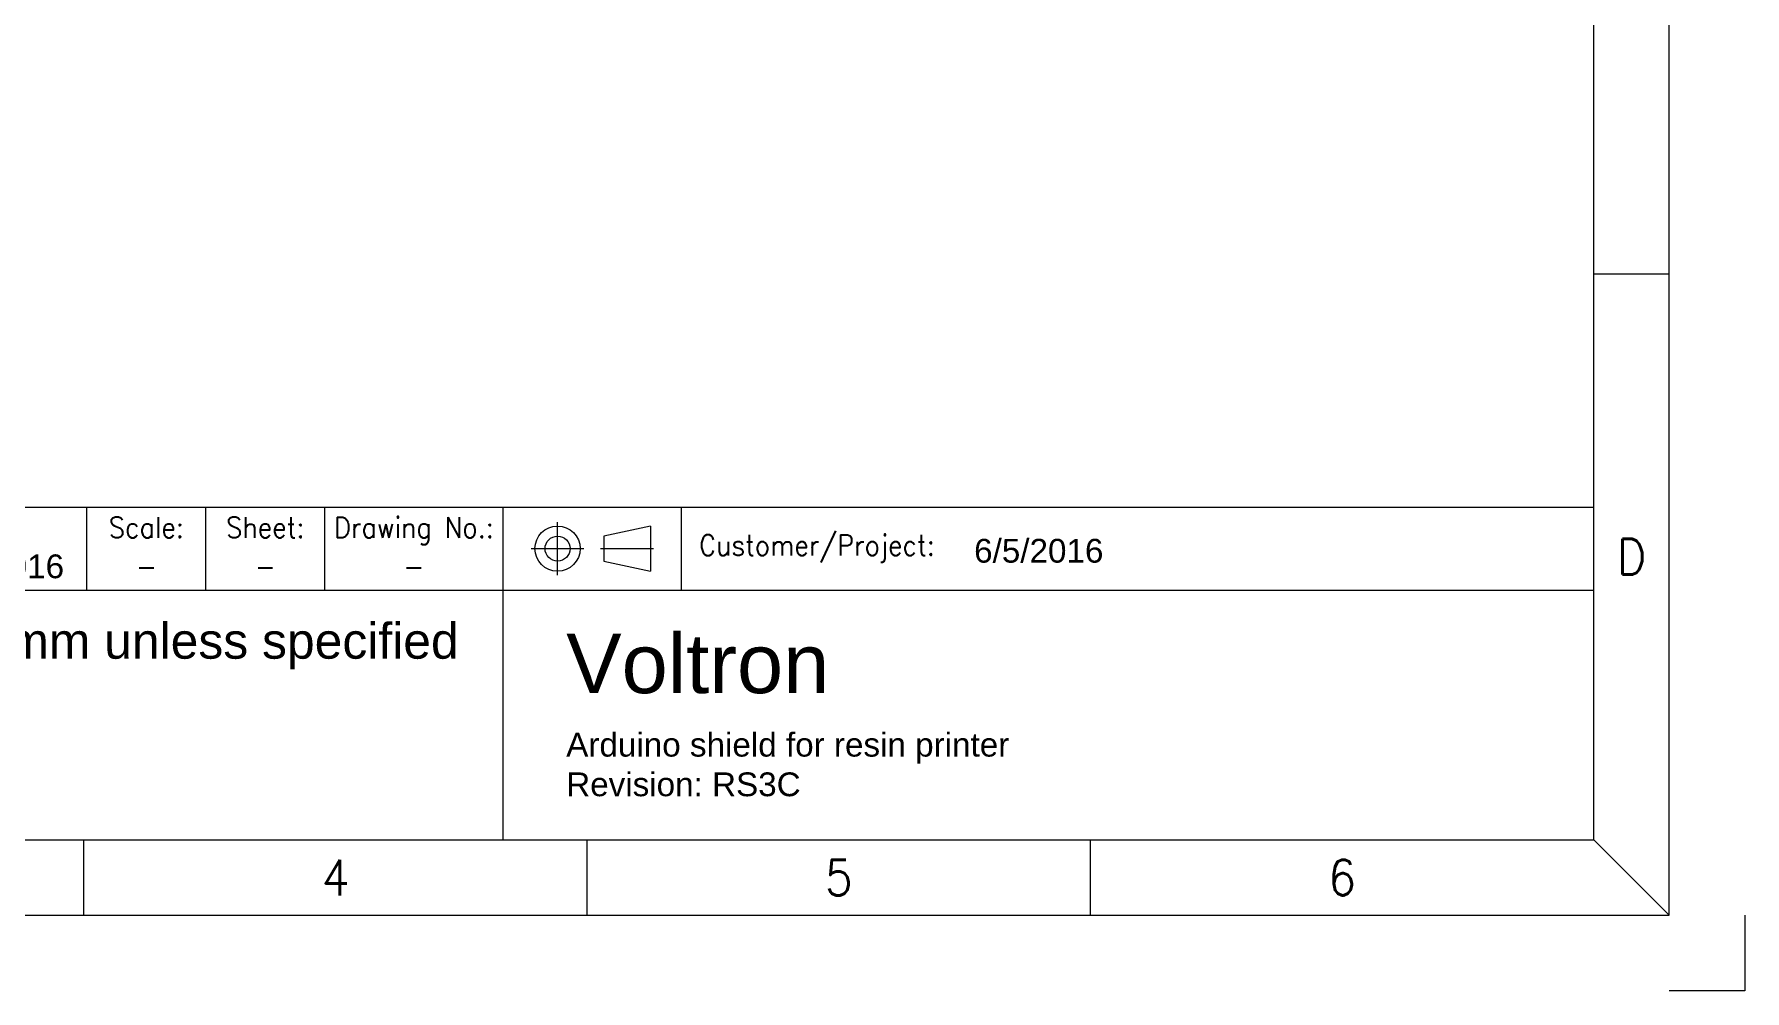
# Model space of a CAD drawing. Header units: millimetres. Extents: x 0 to 279, y 0 to 216.
# Drawn here: x 135.5 to 279.4, y 0.1 to 80.5 of the extents above; entities that cross this region are included whole.
import ezdxf

# ---------------------------------------------------------------- set-up
doc = ezdxf.new("R2010")
doc.units = ezdxf.units.MM
doc.linetypes.add('DASHDOT2', pattern=[12.7, 6.35, -3.175, 0, -3.175])
doc.layers.get('0').update_dxf_attribs({"lineweight": 0})
doc.layers.add('9.1 Drawing sheet', color=9, linetype='Continuous', lineweight=9)
doc.styles.add('textstyle17', font='Standard')
doc.styles.add('textstyle21', font='Standard')
doc.styles.add('textstyle22', font='Standard')
doc.styles.add('textstyle23', font='Standard')
doc.styles.add('textstyle27', font='Standard')
doc.styles.add('textstyle39', font='Standard')
doc.styles.add('textstyle40', font='Standard')
doc.styles.add('textstyle59', font='Standard')
doc.styles.add('textstyle60', font='Standard')
doc.styles.add('textstyle63', font='Standard')
doc.styles.add('textstyle64', font='Standard')
doc.styles.add('textstyle65', font='')
doc.styles.add('textstyle66', font='')
doc.styles.add('textstyle67', font='')
doc.styles.add('textstyle68', font='')
doc.styles.get('textstyle65').set_extended_font_data('Arial')
doc.styles.get('textstyle66').set_extended_font_data('Arial')
doc.styles.get('textstyle67').set_extended_font_data('Arial')
doc.styles.get('textstyle68').set_extended_font_data('Arial')

# ---------------------------------------------------------------- blocks, each defined once
blk = doc.blocks.new('Zoned border')
at = {"layer": '9.1 Drawing sheet'}
for p, q in [((273.05, 6.35), (273.05, 209.55)), ((266.7, 60.33), (273.05, 60.33)), ((139.7, 6.35), (139.7, 12.7)), ((182.03, 6.35), (182.03, 12.7)), ((224.37, 6.35), (224.37, 12.7)), ((266.7, 12.7), (273.05, 6.35)), ((6.35, 6.35), (273.05, 6.35))]:
    blk.add_line(p, q, dxfattribs=at)
at = {"layer": '9.1 Drawing sheet', "char_height": 3, "attachment_point": 5}
for s, insert, style in [('D', (269.88, 36.51), 'textstyle17'), ('4', (160.87, 9.53), 'textstyle21'), ('5', (203.2, 9.53), 'textstyle22'), ('6', (245.53, 9.53), 'textstyle23')]:
    blk.add_mtext(s, dxfattribs=dict(at, insert=insert, style=style))
blk = doc.blocks.new('Paper Frame')
at = {"layer": '9.1 Drawing sheet'}
for p, q in [((266.7, 12.7), (266.7, 203.2)), ((12.7, 12.7), (266.7, 12.7)), ((279.4, 6.35), (279.4, 0)), ((279.4, 0), (273.05, 0))]:
    blk.add_line(p, q, dxfattribs=at)
blk.add_blockref('Zoned border', (0, 0), dxfattribs=at)
blk = doc.blocks.new('Title block')
at = {"layer": '9.1 Drawing sheet', "color": 18}
for p, q in [((-157.41, 28), (0, 28)), ((-126.74, 21), (-126.74, 28)), ((-116.74, 21), (-116.74, 28)), ((-106.74, 21), (-106.74, 28)), ((-91.74, 21), (-91.74, 28)), ((-76.74, 21), (-76.74, 28)), ((0, 0), (0, 28)), ((-157.41, 21), (0, 21)), ((-91.74, 0), (-91.74, 21)), ((-202.41, 0), (0, 0))]:
    blk.add_line(p, q, dxfattribs=at)
at = {"layer": '9.1 Drawing sheet', "color": 18, "linetype": 'DASHDOT2', "lineweight": 5}
for p, q in [((-87.16, 22.28), (-87.16, 26.72)), ((-89.39, 24.5), (-84.94, 24.5)), ((-83.54, 24.5), (-79.09, 24.5))]:
    blk.add_line(p, q, dxfattribs=at)
at = {"layer": '9.1 Drawing sheet', "color": 18, "linetype": 'Continuous', "lineweight": 9}
for p, q in [((-79.35, 26.4), (-83.28, 25.55)), ((-79.35, 26.4), (-79.35, 22.6)), ((-83.28, 25.55), (-83.28, 23.45)), ((-83.28, 23.45), (-79.35, 22.6))]:
    blk.add_line(p, q, dxfattribs=at)
for radius in [1.9, 1.05]:
    blk.add_circle((-87.16, 24.5), radius, dxfattribs=at)
at = {"color": 18, "char_height": 1, "attachment_point": 1}
for s, insert, style in [('\\H2;6/5/2016', (-52.12, 25.32), 'textstyle67'), ('\\H2;6/5/2016', (-139.54, 24.01), 'textstyle68'), ('\\H3;All units in mm unless specified', (-153.7, 18.24), 'textstyle65'), ('\\H5;Voltron\\P\\H2;Arduino shield for resin printer\\PRevision: RS3C', (-86.43, 17.34), 'textstyle66')]:
    blk.add_mtext(s, dxfattribs=dict(at, insert=insert, style=style))
at = {"layer": '9.1 Drawing sheet', "color": 18, "linetype": 'Continuous', "lineweight": 0, "width": 96.5681}
for s, insert, char_height, attachment_point, style in [('Scale:', (-121.74, 27.15), 1.738, 2, 'textstyle63'), ('Sheet:', (-111.74, 27.15), 1.738, 2, 'textstyle64'), ('Drawing No.:', (-99.24, 27.15), 1.7382, 2, 'textstyle60'), ('Customer/Project:', (-75.25, 24.5), 1.7382, 4, 'textstyle59'), ('-', (-121.74, 23), 1.74, 5, 'textstyle27'), ('-', (-111.74, 23), 1.74, 5, 'textstyle39'), ('-', (-99.24, 23), 1.74, 5, 'textstyle40')]:
    blk.add_mtext(s, dxfattribs=dict(at, insert=insert, char_height=char_height, attachment_point=attachment_point, style=style))

msp = doc.modelspace()

# ---------------------------------------------------------------- block references
at = {"layer": '9.1 Drawing sheet', "color": 18}
for name, p in [('Paper Frame', (0, 0.07)), ('Title block', (266.7, 12.77))]:
    msp.add_blockref(name, p, dxfattribs=at)

doc.saveas('drawing.dxf')
